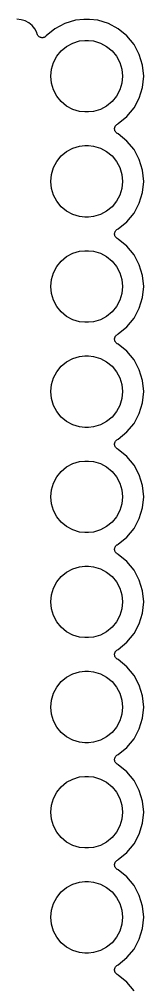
# Model space of a CAD drawing. Extents: x 1.71 to 9.75, y -6.32 to -1.22.
# Drawn here: x 4.724 to 4.842, y -3.763 to -2.844 of the extents above; entities that cross this region are included whole.
import ezdxf

# ---------------------------------------------------------------- set-up
doc = ezdxf.new("R2010")
doc.units = 0
doc.header["$MEASUREMENT"] = 0
doc.layers.add('BLACK', color=7, linetype='CONTINUOUS')

msp = doc.modelspace()

# ---------------------------------------------------------------- linework, layer by layer
at = {"layer": 'BLACK', "linetype": 'CONTINUOUS'}
for p, q in [((4.72592, -2.84409), (4.72175, -2.84368)), ((4.72969, -2.84523), (4.72592, -2.84409)), ((4.73317, -2.84709), (4.72969, -2.84523)), ((4.73621, -2.84959), (4.73317, -2.84709)), ((4.76724, -2.84767), (4.75785, -2.85268)), ((4.77741, -2.84458), (4.76724, -2.84767)), ((4.78535, -2.8438), (4.77741, -2.84458)), ((4.79065, -2.8438), (4.78535, -2.8438)), ((4.79859, -2.84458), (4.79065, -2.8438)), ((4.80876, -2.84767), (4.79859, -2.84458)), ((4.81815, -2.85268), (4.80876, -2.84767)), ((4.73871, -2.85263), (4.73621, -2.84959)), ((4.74057, -2.85611), (4.73871, -2.85263)), ((4.74103, -2.85765), (4.74057, -2.85611)), ((4.74121, -2.85808), (4.74103, -2.85765)), ((4.7414, -2.85853), (4.74121, -2.85808)), ((4.75785, -2.85268), (4.74962, -2.85944)), ((4.82637, -2.85943), (4.81815, -2.85268)), ((4.7414, -2.85854), (4.7414, -2.85853)), ((4.74141, -2.85855), (4.7414, -2.85854)), ((4.74166, -2.85894), (4.74141, -2.85855)), ((4.74193, -2.85934), (4.74166, -2.85894)), ((4.74194, -2.85935), (4.74193, -2.85934)), ((4.74195, -2.85936), (4.74194, -2.85935)), ((4.74228, -2.8597), (4.74195, -2.85936)), ((4.74262, -2.86004), (4.74228, -2.8597)), ((4.74263, -2.86005), (4.74262, -2.86004)), ((4.74264, -2.86005), (4.74263, -2.86005)), ((4.74303, -2.86032), (4.74264, -2.86005)), ((4.74343, -2.86059), (4.74303, -2.86032)), ((4.74344, -2.86059), (4.74343, -2.86059)), ((4.74345, -2.8606), (4.74344, -2.86059)), ((4.74389, -2.86078), (4.74345, -2.8606)), ((4.74432, -2.86097), (4.74389, -2.86078)), ((4.74434, -2.86097), (4.74432, -2.86097)), ((4.74435, -2.86097), (4.74434, -2.86097)), ((4.74481, -2.86107), (4.74435, -2.86097)), ((4.74528, -2.86117), (4.74481, -2.86107)), ((4.74529, -2.86117), (4.74528, -2.86117)), ((4.7453, -2.86117), (4.74529, -2.86117)), ((4.74578, -2.86117), (4.7453, -2.86117)), ((4.74626, -2.86118), (4.74578, -2.86117)), ((4.74627, -2.86117), (4.74626, -2.86118)), ((4.74628, -2.86118), (4.74627, -2.86117)), ((4.74675, -2.86109), (4.74628, -2.86118)), ((4.74722, -2.861), (4.74675, -2.86109)), ((4.74723, -2.86099), (4.74722, -2.861)), ((4.74724, -2.86099), (4.74723, -2.86099)), ((4.74768, -2.86081), (4.74724, -2.86099)), ((4.74812, -2.86063), (4.74768, -2.86081)), ((4.74813, -2.86063), (4.74812, -2.86063)), ((4.74814, -2.86062), (4.74813, -2.86063)), ((4.74854, -2.86036), (4.74814, -2.86062)), ((4.74894, -2.8601), (4.74854, -2.86036)), ((4.74895, -2.86009), (4.74894, -2.8601)), ((4.74896, -2.86009), (4.74895, -2.86009)), ((4.74929, -2.85976), (4.74896, -2.86009)), ((4.74962, -2.85944), (4.74929, -2.85976)), ((4.76902, -2.86939), (4.77493, -2.86624)), ((4.77493, -2.86624), (4.78133, -2.86429)), ((4.78133, -2.86429), (4.78633, -2.8638)), ((4.78633, -2.8638), (4.78967, -2.8638)), ((4.78967, -2.8638), (4.79467, -2.86429)), ((4.79467, -2.86429), (4.80107, -2.86624)), ((4.80107, -2.86624), (4.80698, -2.86939)), ((4.83312, -2.86765), (4.82637, -2.85943)), ((4.83813, -2.87704), (4.83312, -2.86765)), ((4.75959, -2.87882), (4.76384, -2.87364)), ((4.76384, -2.87364), (4.76902, -2.86939)), ((4.80698, -2.86939), (4.81216, -2.87364)), ((4.81216, -2.87364), (4.81641, -2.87882)), ((4.75449, -2.89113), (4.75644, -2.88473)), ((4.75644, -2.88473), (4.75959, -2.87882)), ((4.81641, -2.87882), (4.81956, -2.88473)), ((4.81956, -2.88473), (4.82151, -2.89113)), ((4.84122, -2.88721), (4.83813, -2.87704)), ((4.75384, -2.8978), (4.75449, -2.89113)), ((4.82151, -2.89113), (4.82216, -2.8978)), ((4.84226, -2.8978), (4.84122, -2.88721)), ((4.75449, -2.90447), (4.75384, -2.8978)), ((4.82216, -2.8978), (4.82151, -2.90447)), ((4.84122, -2.90839), (4.84226, -2.8978)), ((4.75644, -2.91087), (4.75449, -2.90447)), ((4.75959, -2.91678), (4.75644, -2.91087)), ((4.81956, -2.91087), (4.81641, -2.91678)), ((4.82151, -2.90447), (4.81956, -2.91087)), ((4.83813, -2.91856), (4.84122, -2.90839)), ((4.76384, -2.92196), (4.75959, -2.91678)), ((4.76902, -2.92621), (4.76384, -2.92196)), ((4.81216, -2.92196), (4.80698, -2.92621)), ((4.81641, -2.91678), (4.81216, -2.92196)), ((4.83312, -2.92795), (4.83813, -2.91856)), ((4.77493, -2.92936), (4.76902, -2.92621)), ((4.78133, -2.93131), (4.77493, -2.92936)), ((4.78633, -2.9318), (4.78133, -2.93131)), ((4.78967, -2.9318), (4.78633, -2.9318)), ((4.79467, -2.93131), (4.78967, -2.9318)), ((4.80107, -2.92936), (4.79467, -2.93131)), ((4.80698, -2.92621), (4.80107, -2.92936)), ((4.82637, -2.93617), (4.83312, -2.92795)), ((4.81815, -2.94292), (4.82637, -2.93617)), ((4.81464, -2.94728), (4.81465, -2.94727)), ((4.81464, -2.94729), (4.81464, -2.94728)), ((4.81464, -2.94777), (4.81464, -2.94729)), ((4.81464, -2.94824), (4.81464, -2.94777)), ((4.81464, -2.94825), (4.81464, -2.94824)), ((4.81464, -2.94826), (4.81464, -2.94825)), ((4.81473, -2.94873), (4.81464, -2.94826)), ((4.81465, -2.94727), (4.81474, -2.9468)), ((4.81482, -2.9492), (4.81473, -2.94873)), ((4.81474, -2.9468), (4.81484, -2.94633)), ((4.81482, -2.94921), (4.81482, -2.9492)), ((4.81482, -2.94922), (4.81482, -2.94921)), ((4.815, -2.94967), (4.81482, -2.94922)), ((4.81484, -2.94631), (4.81503, -2.94588)), ((4.81484, -2.94632), (4.81484, -2.94631)), ((4.81484, -2.94633), (4.81484, -2.94632)), ((4.81518, -2.95011), (4.815, -2.94967)), ((4.81503, -2.94588), (4.81521, -2.94543)), ((4.81519, -2.95012), (4.81518, -2.95011)), ((4.81519, -2.95013), (4.81519, -2.95012)), ((4.81545, -2.95052), (4.81519, -2.95013)), ((4.81521, -2.94543), (4.81522, -2.94542)), ((4.81522, -2.94541), (4.81549, -2.94502)), ((4.81522, -2.94542), (4.81522, -2.94541)), ((4.81549, -2.94502), (4.81576, -2.94462)), ((4.81576, -2.94461), (4.81577, -2.9446)), ((4.81576, -2.94462), (4.81576, -2.94461)), ((4.81577, -2.9446), (4.81611, -2.94427)), ((4.81611, -2.94427), (4.81645, -2.94393)), ((4.81645, -2.94393), (4.81646, -2.94393)), ((4.81646, -2.94392), (4.81686, -2.94366)), ((4.81646, -2.94393), (4.81646, -2.94392)), ((4.81686, -2.94366), (4.81726, -2.94339)), ((4.81726, -2.94339), (4.81815, -2.94292)), ((4.81571, -2.95092), (4.81545, -2.95052)), ((4.81572, -2.95093), (4.81571, -2.95092)), ((4.81573, -2.95094), (4.81572, -2.95093)), ((4.81606, -2.95128), (4.81573, -2.95094)), ((4.81639, -2.95162), (4.81606, -2.95128)), ((4.8164, -2.95163), (4.81639, -2.95162)), ((4.81641, -2.95164), (4.8164, -2.95163)), ((4.8168, -2.95191), (4.81641, -2.95164)), ((4.8172, -2.95218), (4.8168, -2.95191)), ((4.81722, -2.95219), (4.8172, -2.95218)), ((4.81726, -2.95221), (4.81722, -2.95219)), ((4.81722, -2.95219), (4.81722, -2.95219)), ((4.81722, -2.95219), (4.81722, -2.95219)), ((4.81815, -2.95268), (4.81726, -2.95221)), ((4.82637, -2.95943), (4.81815, -2.95268)), ((4.83312, -2.96765), (4.82637, -2.95943)), ((4.76902, -2.96939), (4.77493, -2.96624)), ((4.77493, -2.96624), (4.78133, -2.96429)), ((4.78133, -2.96429), (4.78633, -2.9638)), ((4.78633, -2.9638), (4.78967, -2.9638)), ((4.78967, -2.9638), (4.79467, -2.96429)), ((4.79467, -2.96429), (4.80107, -2.96624)), ((4.80107, -2.96624), (4.80698, -2.96939)), ((4.83813, -2.97704), (4.83312, -2.96765)), ((4.75959, -2.97882), (4.76384, -2.97364)), ((4.76384, -2.97364), (4.76902, -2.96939)), ((4.80698, -2.96939), (4.81216, -2.97364)), ((4.81216, -2.97364), (4.81641, -2.97882)), ((4.84122, -2.98721), (4.83813, -2.97704)), ((4.75449, -2.99113), (4.75644, -2.98473)), ((4.75644, -2.98473), (4.75959, -2.97882)), ((4.81641, -2.97882), (4.81956, -2.98473)), ((4.81956, -2.98473), (4.82151, -2.99113)), ((4.75384, -2.9978), (4.75449, -2.99113)), ((4.82151, -2.99113), (4.82216, -2.9978)), ((4.84226, -2.9978), (4.84122, -2.98721)), ((4.75449, -3.00447), (4.75384, -2.9978)), ((4.75644, -3.01087), (4.75449, -3.00447)), ((4.82151, -3.00447), (4.81956, -3.01087)), ((4.82216, -2.9978), (4.82151, -3.00447)), ((4.84122, -3.00839), (4.84226, -2.9978)), ((4.75959, -3.01678), (4.75644, -3.01087)), ((4.81956, -3.01087), (4.81641, -3.01678)), ((4.83813, -3.01856), (4.84122, -3.00839)), ((4.76384, -3.02196), (4.75959, -3.01678)), ((4.76902, -3.02621), (4.76384, -3.02196)), ((4.81216, -3.02196), (4.80698, -3.02621)), ((4.81641, -3.01678), (4.81216, -3.02196)), ((4.83312, -3.02795), (4.83813, -3.01856)), ((4.77493, -3.02936), (4.76902, -3.02621)), ((4.78133, -3.03131), (4.77493, -3.02936)), ((4.78633, -3.0318), (4.78133, -3.03131)), ((4.78967, -3.0318), (4.78633, -3.0318)), ((4.79467, -3.03131), (4.78967, -3.0318)), ((4.80107, -3.02936), (4.79467, -3.03131)), ((4.80698, -3.02621), (4.80107, -3.02936)), ((4.82637, -3.03617), (4.83312, -3.02795)), ((4.81815, -3.04292), (4.82637, -3.03617)), ((4.81464, -3.04728), (4.81465, -3.04727)), ((4.81464, -3.04729), (4.81464, -3.04728)), ((4.81464, -3.04777), (4.81464, -3.04729)), ((4.81464, -3.04824), (4.81464, -3.04777)), ((4.81464, -3.04825), (4.81464, -3.04824)), ((4.81464, -3.04826), (4.81464, -3.04825)), ((4.81473, -3.04873), (4.81464, -3.04826)), ((4.81465, -3.04727), (4.81474, -3.0468)), ((4.81482, -3.0492), (4.81473, -3.04873)), ((4.81474, -3.0468), (4.81484, -3.04633)), ((4.81482, -3.04921), (4.81482, -3.0492)), ((4.81482, -3.04922), (4.81482, -3.04921)), ((4.815, -3.04967), (4.81482, -3.04922)), ((4.81484, -3.04631), (4.81503, -3.04588)), ((4.81484, -3.04632), (4.81484, -3.04631)), ((4.81484, -3.04633), (4.81484, -3.04632)), ((4.81518, -3.05011), (4.815, -3.04967)), ((4.81503, -3.04588), (4.81521, -3.04543)), ((4.81519, -3.05012), (4.81518, -3.05011)), ((4.81519, -3.05013), (4.81519, -3.05012)), ((4.81545, -3.05052), (4.81519, -3.05013)), ((4.81521, -3.04543), (4.81522, -3.04542)), ((4.81522, -3.04541), (4.81549, -3.04502)), ((4.81522, -3.04542), (4.81522, -3.04541)), ((4.81571, -3.05092), (4.81545, -3.05052)), ((4.81549, -3.04502), (4.81576, -3.04462)), ((4.81572, -3.05093), (4.81571, -3.05092)), ((4.81573, -3.05094), (4.81572, -3.05093)), ((4.81606, -3.05128), (4.81573, -3.05094)), ((4.81576, -3.04461), (4.81577, -3.0446)), ((4.81576, -3.04462), (4.81576, -3.04461)), ((4.81577, -3.0446), (4.81611, -3.04427)), ((4.81639, -3.05162), (4.81606, -3.05128)), ((4.81611, -3.04427), (4.81645, -3.04393)), ((4.81645, -3.04393), (4.81646, -3.04393)), ((4.81646, -3.04392), (4.81686, -3.04366)), ((4.81646, -3.04393), (4.81646, -3.04392)), ((4.81686, -3.04366), (4.81726, -3.04339)), ((4.81726, -3.04339), (4.81815, -3.04292)), ((4.8164, -3.05163), (4.81639, -3.05162)), ((4.81641, -3.05164), (4.8164, -3.05163)), ((4.8168, -3.05191), (4.81641, -3.05164)), ((4.8172, -3.05218), (4.8168, -3.05191)), ((4.81722, -3.05219), (4.8172, -3.05218)), ((4.81726, -3.05221), (4.81722, -3.05219)), ((4.81722, -3.05219), (4.81722, -3.05219)), ((4.81722, -3.05219), (4.81722, -3.05219)), ((4.81815, -3.05268), (4.81726, -3.05221)), ((4.82637, -3.05943), (4.81815, -3.05268)), ((4.83312, -3.06765), (4.82637, -3.05943)), ((4.76384, -3.07364), (4.76902, -3.06939)), ((4.76902, -3.06939), (4.77493, -3.06624)), ((4.77493, -3.06624), (4.78133, -3.06429)), ((4.78133, -3.06429), (4.78633, -3.0638)), ((4.78633, -3.0638), (4.78967, -3.0638)), ((4.78967, -3.0638), (4.79467, -3.06429)), ((4.79467, -3.06429), (4.80107, -3.06624)), ((4.80107, -3.06624), (4.80698, -3.06939)), ((4.80698, -3.06939), (4.81216, -3.07364)), ((4.83813, -3.07704), (4.83312, -3.06765)), ((4.75644, -3.08473), (4.75959, -3.07882)), ((4.75959, -3.07882), (4.76384, -3.07364)), ((4.81216, -3.07364), (4.81641, -3.07882)), ((4.81641, -3.07882), (4.81956, -3.08473)), ((4.84122, -3.08721), (4.83813, -3.07704)), ((4.75449, -3.09113), (4.75644, -3.08473)), ((4.81956, -3.08473), (4.82151, -3.09113)), ((4.84226, -3.0978), (4.84122, -3.08721)), ((4.75384, -3.0978), (4.75449, -3.09113)), ((4.82151, -3.09113), (4.82216, -3.0978)), ((4.75449, -3.10447), (4.75384, -3.0978)), ((4.75644, -3.11087), (4.75449, -3.10447)), ((4.82151, -3.10447), (4.81956, -3.11087)), ((4.82216, -3.0978), (4.82151, -3.10447)), ((4.84122, -3.10839), (4.84226, -3.0978)), ((4.75959, -3.11678), (4.75644, -3.11087)), ((4.81956, -3.11087), (4.81641, -3.11678)), ((4.83813, -3.11856), (4.84122, -3.10839)), ((4.76384, -3.12196), (4.75959, -3.11678)), ((4.76902, -3.12621), (4.76384, -3.12196)), ((4.81216, -3.12196), (4.80698, -3.12621)), ((4.81641, -3.11678), (4.81216, -3.12196)), ((4.83312, -3.12795), (4.83813, -3.11856)), ((4.77493, -3.12936), (4.76902, -3.12621)), ((4.78133, -3.13131), (4.77493, -3.12936)), ((4.78633, -3.1318), (4.78133, -3.13131)), ((4.78967, -3.1318), (4.78633, -3.1318)), ((4.79467, -3.13131), (4.78967, -3.1318)), ((4.80107, -3.12936), (4.79467, -3.13131)), ((4.80698, -3.12621), (4.80107, -3.12936)), ((4.82637, -3.13617), (4.83312, -3.12795)), ((4.81686, -3.14366), (4.81726, -3.14339)), ((4.81726, -3.14339), (4.81815, -3.14292)), ((4.81815, -3.14292), (4.82637, -3.13617)), ((4.81464, -3.14728), (4.81465, -3.14727)), ((4.81464, -3.14729), (4.81464, -3.14728)), ((4.81464, -3.14777), (4.81464, -3.14729)), ((4.81464, -3.14824), (4.81464, -3.14777)), ((4.81464, -3.14825), (4.81464, -3.14824)), ((4.81464, -3.14826), (4.81464, -3.14825)), ((4.81473, -3.14873), (4.81464, -3.14826)), ((4.81465, -3.14727), (4.81474, -3.1468)), ((4.81482, -3.1492), (4.81473, -3.14873)), ((4.81474, -3.1468), (4.81484, -3.14633)), ((4.81482, -3.14921), (4.81482, -3.1492)), ((4.81482, -3.14922), (4.81482, -3.14921)), ((4.815, -3.14966), (4.81482, -3.14922)), ((4.81484, -3.14631), (4.81503, -3.14588)), ((4.81484, -3.14632), (4.81484, -3.14631)), ((4.81484, -3.14633), (4.81484, -3.14632)), ((4.81518, -3.15011), (4.815, -3.14966)), ((4.81503, -3.14588), (4.81521, -3.14543)), ((4.81519, -3.15012), (4.81518, -3.15011)), ((4.81519, -3.15013), (4.81519, -3.15012)), ((4.81545, -3.15052), (4.81519, -3.15013)), ((4.81521, -3.14543), (4.81522, -3.14542)), ((4.81522, -3.14541), (4.81549, -3.14502)), ((4.81522, -3.14542), (4.81522, -3.14541)), ((4.81571, -3.15092), (4.81545, -3.15052)), ((4.81549, -3.14502), (4.81576, -3.14462)), ((4.81572, -3.15093), (4.81571, -3.15092)), ((4.81573, -3.15094), (4.81572, -3.15093)), ((4.81606, -3.15128), (4.81573, -3.15094)), ((4.81576, -3.14461), (4.81577, -3.1446)), ((4.81576, -3.14462), (4.81576, -3.14461)), ((4.81577, -3.1446), (4.81611, -3.14427)), ((4.81639, -3.15162), (4.81606, -3.15128)), ((4.81611, -3.14427), (4.81645, -3.14393)), ((4.8164, -3.15163), (4.81639, -3.15162)), ((4.81641, -3.15164), (4.8164, -3.15163)), ((4.8168, -3.15191), (4.81641, -3.15164)), ((4.81645, -3.14393), (4.81646, -3.14393)), ((4.81646, -3.14392), (4.81686, -3.14366)), ((4.81646, -3.14393), (4.81646, -3.14392)), ((4.8172, -3.15218), (4.8168, -3.15191)), ((4.81722, -3.15219), (4.8172, -3.15218)), ((4.81726, -3.15221), (4.81722, -3.15219)), ((4.81722, -3.15219), (4.81722, -3.15219)), ((4.81722, -3.15219), (4.81722, -3.15219)), ((4.81815, -3.15268), (4.81726, -3.15221)), ((4.82637, -3.15943), (4.81815, -3.15268)), ((4.83312, -3.16765), (4.82637, -3.15943)), ((4.76384, -3.17364), (4.76902, -3.16939)), ((4.76902, -3.16939), (4.77493, -3.16624)), ((4.77493, -3.16624), (4.78133, -3.16429)), ((4.78133, -3.16429), (4.78633, -3.1638)), ((4.78633, -3.1638), (4.78967, -3.1638)), ((4.78967, -3.1638), (4.79467, -3.16429)), ((4.79467, -3.16429), (4.80107, -3.16624)), ((4.80107, -3.16624), (4.80698, -3.16939)), ((4.80698, -3.16939), (4.81216, -3.17364)), ((4.83813, -3.17704), (4.83312, -3.16765)), ((4.75644, -3.18473), (4.75959, -3.17882)), ((4.75959, -3.17882), (4.76384, -3.17364)), ((4.81216, -3.17364), (4.81641, -3.17882)), ((4.81641, -3.17882), (4.81956, -3.18473)), ((4.84122, -3.18721), (4.83813, -3.17704)), ((4.75449, -3.19113), (4.75644, -3.18473)), ((4.81956, -3.18473), (4.82151, -3.19113)), ((4.84226, -3.1978), (4.84122, -3.18721)), ((4.75384, -3.1978), (4.75449, -3.19113)), ((4.75449, -3.20447), (4.75384, -3.1978)), ((4.82151, -3.19113), (4.82216, -3.1978)), ((4.82216, -3.1978), (4.82151, -3.20447)), ((4.84122, -3.20839), (4.84226, -3.1978)), ((4.75644, -3.21087), (4.75449, -3.20447)), ((4.82151, -3.20447), (4.81956, -3.21087)), ((4.75959, -3.21678), (4.75644, -3.21087)), ((4.76384, -3.22196), (4.75959, -3.21678)), ((4.81641, -3.21678), (4.81216, -3.22196)), ((4.81956, -3.21087), (4.81641, -3.21678)), ((4.83813, -3.21856), (4.84122, -3.20839)), ((4.76902, -3.22621), (4.76384, -3.22196)), ((4.81216, -3.22196), (4.80698, -3.22621)), ((4.83312, -3.22795), (4.83813, -3.21856)), ((4.77493, -3.22936), (4.76902, -3.22621)), ((4.78133, -3.23131), (4.77493, -3.22936)), ((4.78633, -3.2318), (4.78133, -3.23131)), ((4.78967, -3.2318), (4.78633, -3.2318)), ((4.79467, -3.23131), (4.78967, -3.2318)), ((4.80107, -3.22936), (4.79467, -3.23131)), ((4.80698, -3.22621), (4.80107, -3.22936)), ((4.82637, -3.23617), (4.83312, -3.22795)), ((4.81577, -3.2446), (4.81611, -3.24427)), ((4.81611, -3.24427), (4.81645, -3.24393)), ((4.81645, -3.24393), (4.81646, -3.24393)), ((4.81646, -3.24392), (4.81686, -3.24366)), ((4.81646, -3.24393), (4.81646, -3.24392)), ((4.81686, -3.24366), (4.81726, -3.24339)), ((4.81726, -3.24339), (4.81815, -3.24292)), ((4.81815, -3.24292), (4.82637, -3.23617)), ((4.81464, -3.24728), (4.81465, -3.24727)), ((4.81464, -3.24729), (4.81464, -3.24728)), ((4.81464, -3.24777), (4.81464, -3.24729)), ((4.81464, -3.24824), (4.81464, -3.24777)), ((4.81464, -3.24825), (4.81464, -3.24824)), ((4.81464, -3.24826), (4.81464, -3.24825)), ((4.81473, -3.24873), (4.81464, -3.24826)), ((4.81465, -3.24727), (4.81474, -3.2468)), ((4.81482, -3.2492), (4.81473, -3.24873)), ((4.81474, -3.2468), (4.81484, -3.24633)), ((4.81482, -3.24921), (4.81482, -3.2492)), ((4.81482, -3.24922), (4.81482, -3.24921)), ((4.815, -3.24966), (4.81482, -3.24922)), ((4.81484, -3.24631), (4.81503, -3.24588)), ((4.81484, -3.24632), (4.81484, -3.24631)), ((4.81484, -3.24633), (4.81484, -3.24632)), ((4.81518, -3.25011), (4.815, -3.24966)), ((4.81503, -3.24588), (4.81521, -3.24543)), ((4.81519, -3.25012), (4.81518, -3.25011)), ((4.81519, -3.25013), (4.81519, -3.25012)), ((4.81545, -3.25052), (4.81519, -3.25013)), ((4.81521, -3.24543), (4.81522, -3.24542)), ((4.81522, -3.24541), (4.81549, -3.24502)), ((4.81522, -3.24542), (4.81522, -3.24541)), ((4.81571, -3.25092), (4.81545, -3.25052)), ((4.81549, -3.24502), (4.81576, -3.24462)), ((4.81572, -3.25093), (4.81571, -3.25092)), ((4.81573, -3.25094), (4.81572, -3.25093)), ((4.81606, -3.25128), (4.81573, -3.25094)), ((4.81576, -3.24461), (4.81577, -3.2446)), ((4.81576, -3.24462), (4.81576, -3.24461)), ((4.81639, -3.25162), (4.81606, -3.25128)), ((4.8164, -3.25163), (4.81639, -3.25162)), ((4.81641, -3.25164), (4.8164, -3.25163)), ((4.8168, -3.25191), (4.81641, -3.25164)), ((4.8172, -3.25218), (4.8168, -3.25191)), ((4.81722, -3.25219), (4.8172, -3.25218)), ((4.81726, -3.25221), (4.81722, -3.25219)), ((4.81722, -3.25219), (4.81722, -3.25219)), ((4.81722, -3.25219), (4.81722, -3.25219)), ((4.81815, -3.25268), (4.81726, -3.25221)), ((4.82637, -3.25943), (4.81815, -3.25268)), ((4.83312, -3.26765), (4.82637, -3.25943)), ((4.76384, -3.27364), (4.76902, -3.26939)), ((4.76902, -3.26939), (4.77493, -3.26624)), ((4.77493, -3.26624), (4.78133, -3.26429)), ((4.78133, -3.26429), (4.78633, -3.2638)), ((4.78633, -3.2638), (4.78967, -3.2638)), ((4.78967, -3.2638), (4.79467, -3.26429)), ((4.79467, -3.26429), (4.80107, -3.26624)), ((4.80107, -3.26624), (4.80698, -3.26939)), ((4.80698, -3.26939), (4.81216, -3.27364)), ((4.83813, -3.27704), (4.83312, -3.26765)), ((4.75644, -3.28473), (4.75959, -3.27882)), ((4.75959, -3.27882), (4.76384, -3.27364)), ((4.81216, -3.27364), (4.81641, -3.27882)), ((4.81641, -3.27882), (4.81956, -3.28473)), ((4.84122, -3.28721), (4.83813, -3.27704)), ((4.75449, -3.29113), (4.75644, -3.28473)), ((4.81956, -3.28473), (4.82151, -3.29113)), ((4.84226, -3.2978), (4.84122, -3.28721)), ((4.75384, -3.2978), (4.75449, -3.29113)), ((4.75449, -3.30447), (4.75384, -3.2978)), ((4.82151, -3.29113), (4.82216, -3.2978)), ((4.82216, -3.2978), (4.82151, -3.30447)), ((4.84122, -3.30839), (4.84226, -3.2978)), ((4.75644, -3.31087), (4.75449, -3.30447)), ((4.82151, -3.30447), (4.81956, -3.31087)), ((4.83813, -3.31856), (4.84122, -3.30839)), ((4.75959, -3.31678), (4.75644, -3.31087)), ((4.76384, -3.32196), (4.75959, -3.31678)), ((4.81641, -3.31678), (4.81216, -3.32196)), ((4.81956, -3.31087), (4.81641, -3.31678)), ((4.76902, -3.32621), (4.76384, -3.32196)), ((4.77493, -3.32936), (4.76902, -3.32621)), ((4.80698, -3.32621), (4.80107, -3.32936)), ((4.81216, -3.32196), (4.80698, -3.32621)), ((4.83312, -3.32795), (4.83813, -3.31856)), ((4.78133, -3.33131), (4.77493, -3.32936)), ((4.78633, -3.3318), (4.78133, -3.33131)), ((4.78967, -3.3318), (4.78633, -3.3318)), ((4.79467, -3.33131), (4.78967, -3.3318)), ((4.80107, -3.32936), (4.79467, -3.33131)), ((4.81815, -3.34292), (4.82637, -3.33617)), ((4.82637, -3.33617), (4.83312, -3.32795)), ((4.81503, -3.34588), (4.81521, -3.34543)), ((4.81521, -3.34543), (4.81522, -3.34542)), ((4.81522, -3.34541), (4.81549, -3.34502)), ((4.81522, -3.34542), (4.81522, -3.34541)), ((4.81549, -3.34502), (4.81576, -3.34462)), ((4.81576, -3.34461), (4.81577, -3.3446)), ((4.81576, -3.34462), (4.81576, -3.34461)), ((4.81577, -3.3446), (4.81611, -3.34427)), ((4.81611, -3.34427), (4.81645, -3.34393)), ((4.81645, -3.34393), (4.81646, -3.34393)), ((4.81646, -3.34392), (4.81686, -3.34366)), ((4.81646, -3.34393), (4.81646, -3.34392)), ((4.81686, -3.34366), (4.81726, -3.34339)), ((4.81726, -3.34339), (4.81815, -3.34292)), ((4.81464, -3.34728), (4.81465, -3.34727)), ((4.81464, -3.34729), (4.81464, -3.34728)), ((4.81464, -3.34777), (4.81464, -3.34729)), ((4.81464, -3.34824), (4.81464, -3.34777)), ((4.81464, -3.34825), (4.81464, -3.34824)), ((4.81464, -3.34826), (4.81464, -3.34825)), ((4.81473, -3.34873), (4.81464, -3.34826)), ((4.81465, -3.34727), (4.81474, -3.3468)), ((4.81482, -3.3492), (4.81473, -3.34873)), ((4.81474, -3.3468), (4.81484, -3.34633)), ((4.81482, -3.34921), (4.81482, -3.3492)), ((4.81482, -3.34922), (4.81482, -3.34921)), ((4.815, -3.34966), (4.81482, -3.34922)), ((4.81484, -3.34631), (4.81503, -3.34588)), ((4.81484, -3.34632), (4.81484, -3.34631)), ((4.81484, -3.34633), (4.81484, -3.34632)), ((4.81518, -3.35011), (4.815, -3.34966)), ((4.81519, -3.35012), (4.81518, -3.35011)), ((4.81519, -3.35013), (4.81519, -3.35012)), ((4.81545, -3.35052), (4.81519, -3.35013)), ((4.81571, -3.35092), (4.81545, -3.35052)), ((4.81572, -3.35093), (4.81571, -3.35092)), ((4.81573, -3.35094), (4.81572, -3.35093)), ((4.81606, -3.35128), (4.81573, -3.35094)), ((4.81639, -3.35162), (4.81606, -3.35128)), ((4.8164, -3.35163), (4.81639, -3.35162)), ((4.81641, -3.35164), (4.8164, -3.35163)), ((4.8168, -3.35191), (4.81641, -3.35164)), ((4.8172, -3.35218), (4.8168, -3.35191)), ((4.81722, -3.35219), (4.8172, -3.35218)), ((4.81726, -3.35221), (4.81722, -3.35219)), ((4.81722, -3.35219), (4.81722, -3.35219)), ((4.81722, -3.35219), (4.81722, -3.35219)), ((4.81815, -3.35268), (4.81726, -3.35221)), ((4.82637, -3.35943), (4.81815, -3.35268)), ((4.78133, -3.36429), (4.78633, -3.3638)), ((4.78633, -3.3638), (4.78967, -3.3638)), ((4.78967, -3.3638), (4.79467, -3.36429)), ((4.83312, -3.36765), (4.82637, -3.35943)), ((4.76384, -3.37364), (4.76902, -3.36939)), ((4.76902, -3.36939), (4.77493, -3.36624)), ((4.77493, -3.36624), (4.78133, -3.36429)), ((4.79467, -3.36429), (4.80107, -3.36624)), ((4.80107, -3.36624), (4.80698, -3.36939)), ((4.80698, -3.36939), (4.81216, -3.37364)), ((4.83813, -3.37704), (4.83312, -3.36765)), ((4.75644, -3.38473), (4.75959, -3.37882)), ((4.75959, -3.37882), (4.76384, -3.37364)), ((4.81216, -3.37364), (4.81641, -3.37882)), ((4.81641, -3.37882), (4.81956, -3.38473)), ((4.84122, -3.38721), (4.83813, -3.37704)), ((4.75384, -3.3978), (4.75449, -3.39113)), ((4.75449, -3.39113), (4.75644, -3.38473)), ((4.81956, -3.38473), (4.82151, -3.39113)), ((4.82151, -3.39113), (4.82216, -3.3978)), ((4.84226, -3.3978), (4.84122, -3.38721)), ((4.75449, -3.40447), (4.75384, -3.3978)), ((4.82216, -3.3978), (4.82151, -3.40447)), ((4.84122, -3.40839), (4.84226, -3.3978)), ((4.75644, -3.41087), (4.75449, -3.40447)), ((4.82151, -3.40447), (4.81956, -3.41087)), ((4.83813, -3.41856), (4.84122, -3.40839)), ((4.75959, -3.41678), (4.75644, -3.41087)), ((4.76384, -3.42196), (4.75959, -3.41678)), ((4.81641, -3.41678), (4.81216, -3.42196)), ((4.81956, -3.41087), (4.81641, -3.41678)), ((4.83312, -3.42795), (4.83813, -3.41856)), ((4.76902, -3.42621), (4.76384, -3.42196)), ((4.77493, -3.42936), (4.76902, -3.42621)), ((4.80698, -3.42621), (4.80107, -3.42936)), ((4.81216, -3.42196), (4.80698, -3.42621)), ((4.82637, -3.43617), (4.83312, -3.42795)), ((4.78133, -3.43131), (4.77493, -3.42936)), ((4.78633, -3.4318), (4.78133, -3.43131)), ((4.78967, -3.4318), (4.78633, -3.4318)), ((4.79467, -3.43131), (4.78967, -3.4318)), ((4.80107, -3.42936), (4.79467, -3.43131)), ((4.81815, -3.44292), (4.82637, -3.43617)), ((4.81474, -3.4468), (4.81484, -3.44633)), ((4.81484, -3.44631), (4.81503, -3.44588)), ((4.81484, -3.44632), (4.81484, -3.44631)), ((4.81484, -3.44633), (4.81484, -3.44632)), ((4.81503, -3.44588), (4.81521, -3.44543)), ((4.81521, -3.44543), (4.81522, -3.44542)), ((4.81522, -3.44541), (4.81549, -3.44501)), ((4.81522, -3.44542), (4.81522, -3.44541)), ((4.81549, -3.44501), (4.81576, -3.44462)), ((4.81576, -3.44461), (4.81577, -3.4446)), ((4.81576, -3.44462), (4.81576, -3.44461)), ((4.81577, -3.4446), (4.81611, -3.44427)), ((4.81611, -3.44427), (4.81645, -3.44393)), ((4.81645, -3.44393), (4.81646, -3.44393)), ((4.81646, -3.44392), (4.81686, -3.44366)), ((4.81646, -3.44393), (4.81646, -3.44392)), ((4.81686, -3.44366), (4.81726, -3.44339)), ((4.81726, -3.44339), (4.81815, -3.44292)), ((4.81464, -3.44728), (4.81465, -3.44727)), ((4.81464, -3.44729), (4.81464, -3.44728)), ((4.81464, -3.44777), (4.81464, -3.44729)), ((4.81464, -3.44824), (4.81464, -3.44777)), ((4.81464, -3.44825), (4.81464, -3.44824)), ((4.81464, -3.44826), (4.81464, -3.44825)), ((4.81473, -3.44873), (4.81464, -3.44826)), ((4.81465, -3.44727), (4.81474, -3.4468)), ((4.81482, -3.4492), (4.81473, -3.44873)), ((4.81482, -3.44921), (4.81482, -3.4492)), ((4.81482, -3.44922), (4.81482, -3.44921)), ((4.815, -3.44966), (4.81482, -3.44922)), ((4.81518, -3.45011), (4.815, -3.44966)), ((4.81519, -3.45012), (4.81518, -3.45011)), ((4.81519, -3.45013), (4.81519, -3.45012)), ((4.81545, -3.45052), (4.81519, -3.45013)), ((4.81571, -3.45092), (4.81545, -3.45052)), ((4.81572, -3.45093), (4.81571, -3.45092)), ((4.81573, -3.45094), (4.81572, -3.45093)), ((4.81606, -3.45128), (4.81573, -3.45094)), ((4.81639, -3.45162), (4.81606, -3.45128)), ((4.8164, -3.45163), (4.81639, -3.45162)), ((4.81641, -3.45164), (4.8164, -3.45163)), ((4.8168, -3.45191), (4.81641, -3.45164)), ((4.8172, -3.45218), (4.8168, -3.45191)), ((4.81722, -3.45219), (4.8172, -3.45218)), ((4.81726, -3.45221), (4.81722, -3.45219)), ((4.81722, -3.45219), (4.81722, -3.45219)), ((4.81722, -3.45219), (4.81722, -3.45219)), ((4.81815, -3.45268), (4.81726, -3.45221)), ((4.82637, -3.45943), (4.81815, -3.45268)), ((4.77493, -3.46624), (4.78133, -3.46429)), ((4.78133, -3.46429), (4.78633, -3.4638)), ((4.78633, -3.4638), (4.78967, -3.4638)), ((4.78967, -3.4638), (4.79467, -3.46429)), ((4.79467, -3.46429), (4.80107, -3.46624)), ((4.83312, -3.46765), (4.82637, -3.45943)), ((4.75959, -3.47882), (4.76384, -3.47364)), ((4.76384, -3.47364), (4.76902, -3.46939)), ((4.76902, -3.46939), (4.77493, -3.46624)), ((4.80107, -3.46624), (4.80698, -3.46939)), ((4.80698, -3.46939), (4.81216, -3.47364)), ((4.81216, -3.47364), (4.81641, -3.47882)), ((4.83813, -3.47704), (4.83312, -3.46765)), ((4.75644, -3.48473), (4.75959, -3.47882)), ((4.81641, -3.47882), (4.81956, -3.48473)), ((4.84122, -3.48721), (4.83813, -3.47704)), ((4.75384, -3.4978), (4.75449, -3.49113)), ((4.75449, -3.49113), (4.75644, -3.48473)), ((4.81956, -3.48473), (4.82151, -3.49113)), ((4.82151, -3.49113), (4.82216, -3.4978)), ((4.84226, -3.4978), (4.84122, -3.48721)), ((4.75449, -3.50447), (4.75384, -3.4978)), ((4.82216, -3.4978), (4.82151, -3.50447)), ((4.84122, -3.50839), (4.84226, -3.4978)), ((4.75644, -3.51087), (4.75449, -3.50447)), ((4.75959, -3.51678), (4.75644, -3.51087)), ((4.81956, -3.51087), (4.81641, -3.51678)), ((4.82151, -3.50447), (4.81956, -3.51087)), ((4.83813, -3.51856), (4.84122, -3.50839)), ((4.76384, -3.52196), (4.75959, -3.51678)), ((4.81641, -3.51678), (4.81216, -3.52196)), ((4.83312, -3.52795), (4.83813, -3.51856)), ((4.76902, -3.52621), (4.76384, -3.52196)), ((4.77493, -3.52936), (4.76902, -3.52621)), ((4.78133, -3.53131), (4.77493, -3.52936)), ((4.80107, -3.52936), (4.79467, -3.53131)), ((4.80698, -3.52621), (4.80107, -3.52936)), ((4.81216, -3.52196), (4.80698, -3.52621)), ((4.82637, -3.53617), (4.83312, -3.52795)), ((4.78633, -3.5318), (4.78133, -3.53131)), ((4.78967, -3.5318), (4.78633, -3.5318)), ((4.79467, -3.53131), (4.78967, -3.5318)), ((4.81815, -3.54292), (4.82637, -3.53617)), ((4.81464, -3.54728), (4.81465, -3.54727)), ((4.81464, -3.54729), (4.81464, -3.54728)), ((4.81464, -3.54777), (4.81464, -3.54729)), ((4.81464, -3.54824), (4.81464, -3.54777)), ((4.81465, -3.54727), (4.81474, -3.5468)), ((4.81474, -3.5468), (4.81484, -3.54633)), ((4.81484, -3.54631), (4.81503, -3.54588)), ((4.81484, -3.54632), (4.81484, -3.54631)), ((4.81484, -3.54633), (4.81484, -3.54632)), ((4.81503, -3.54588), (4.81521, -3.54543)), ((4.81521, -3.54543), (4.81522, -3.54542)), ((4.81522, -3.54541), (4.81549, -3.54502)), ((4.81522, -3.54542), (4.81522, -3.54541)), ((4.81549, -3.54502), (4.81576, -3.54462)), ((4.81576, -3.54461), (4.81577, -3.5446)), ((4.81576, -3.54462), (4.81576, -3.54461)), ((4.81577, -3.5446), (4.81611, -3.54427)), ((4.81611, -3.54427), (4.81645, -3.54393)), ((4.81645, -3.54393), (4.81646, -3.54393)), ((4.81646, -3.54392), (4.81686, -3.54366)), ((4.81646, -3.54393), (4.81646, -3.54392)), ((4.81686, -3.54366), (4.81726, -3.54339)), ((4.81726, -3.54339), (4.81815, -3.54292)), ((4.81464, -3.54825), (4.81464, -3.54824)), ((4.81464, -3.54826), (4.81464, -3.54825)), ((4.81473, -3.54873), (4.81464, -3.54826)), ((4.81482, -3.5492), (4.81473, -3.54873)), ((4.81482, -3.54921), (4.81482, -3.5492)), ((4.81482, -3.54922), (4.81482, -3.54921)), ((4.815, -3.54966), (4.81482, -3.54922)), ((4.81518, -3.55011), (4.815, -3.54966)), ((4.81519, -3.55012), (4.81518, -3.55011)), ((4.81519, -3.55013), (4.81519, -3.55012)), ((4.81545, -3.55052), (4.81519, -3.55013)), ((4.81571, -3.55092), (4.81545, -3.55052)), ((4.81572, -3.55093), (4.81571, -3.55092)), ((4.81573, -3.55094), (4.81572, -3.55093)), ((4.81606, -3.55128), (4.81573, -3.55094)), ((4.81639, -3.55162), (4.81606, -3.55128)), ((4.8164, -3.55163), (4.81639, -3.55162)), ((4.81641, -3.55164), (4.8164, -3.55163)), ((4.8168, -3.55191), (4.81641, -3.55164)), ((4.8172, -3.55218), (4.8168, -3.55191)), ((4.81722, -3.55219), (4.8172, -3.55218)), ((4.81726, -3.55221), (4.81722, -3.55219)), ((4.81722, -3.55219), (4.81722, -3.55219)), ((4.81722, -3.55219), (4.81722, -3.55219)), ((4.81815, -3.55268), (4.81726, -3.55221)), ((4.82637, -3.55943), (4.81815, -3.55268)), ((4.76902, -3.56939), (4.77493, -3.56624)), ((4.77493, -3.56624), (4.78133, -3.56429)), ((4.78133, -3.56429), (4.78633, -3.5638)), ((4.78633, -3.5638), (4.78967, -3.5638)), ((4.78967, -3.5638), (4.79467, -3.56429)), ((4.79467, -3.56429), (4.80107, -3.56624)), ((4.80107, -3.56624), (4.80698, -3.56939)), ((4.83312, -3.56765), (4.82637, -3.55943)), ((4.75959, -3.57882), (4.76384, -3.57364)), ((4.76384, -3.57364), (4.76902, -3.56939)), ((4.80698, -3.56939), (4.81216, -3.57364)), ((4.81216, -3.57364), (4.81641, -3.57882)), ((4.83813, -3.57704), (4.83312, -3.56765)), ((4.75644, -3.58473), (4.75959, -3.57882)), ((4.81641, -3.57882), (4.81956, -3.58473)), ((4.84122, -3.58721), (4.83813, -3.57704)), ((4.75384, -3.5978), (4.75449, -3.59113)), ((4.75449, -3.59113), (4.75644, -3.58473)), ((4.81956, -3.58473), (4.82151, -3.59113)), ((4.82151, -3.59113), (4.82216, -3.5978)), ((4.84226, -3.5978), (4.84122, -3.58721)), ((4.75449, -3.60447), (4.75384, -3.5978)), ((4.82216, -3.5978), (4.82151, -3.60447)), ((4.84122, -3.60839), (4.84226, -3.5978)), ((4.75644, -3.61087), (4.75449, -3.60447)), ((4.75959, -3.61678), (4.75644, -3.61087)), ((4.81956, -3.61087), (4.81641, -3.61678)), ((4.82151, -3.60447), (4.81956, -3.61087)), ((4.83813, -3.61856), (4.84122, -3.60839)), ((4.76384, -3.62196), (4.75959, -3.61678)), ((4.81641, -3.61678), (4.81216, -3.62196)), ((4.83312, -3.62795), (4.83813, -3.61856)), ((4.76902, -3.62621), (4.76384, -3.62196)), ((4.77493, -3.62936), (4.76902, -3.62621)), ((4.78133, -3.63131), (4.77493, -3.62936)), ((4.80107, -3.62936), (4.79467, -3.63131)), ((4.80698, -3.62621), (4.80107, -3.62936)), ((4.81216, -3.62196), (4.80698, -3.62621)), ((4.82637, -3.63617), (4.83312, -3.62795)), ((4.78633, -3.6318), (4.78133, -3.63131)), ((4.78967, -3.6318), (4.78633, -3.6318)), ((4.79467, -3.63131), (4.78967, -3.6318)), ((4.81815, -3.64292), (4.82637, -3.63617)), ((4.81464, -3.64728), (4.81465, -3.64727)), ((4.81464, -3.64729), (4.81464, -3.64728)), ((4.81464, -3.64777), (4.81464, -3.64729)), ((4.81464, -3.64824), (4.81464, -3.64777)), ((4.81464, -3.64825), (4.81464, -3.64824)), ((4.81464, -3.64826), (4.81464, -3.64825)), ((4.81473, -3.64873), (4.81464, -3.64826)), ((4.81465, -3.64727), (4.81474, -3.6468)), ((4.81482, -3.6492), (4.81473, -3.64873)), ((4.81474, -3.6468), (4.81484, -3.64633)), ((4.81484, -3.64631), (4.81503, -3.64588)), ((4.81484, -3.64632), (4.81484, -3.64631)), ((4.81484, -3.64633), (4.81484, -3.64632)), ((4.81503, -3.64588), (4.81521, -3.64543)), ((4.81521, -3.64543), (4.81522, -3.64542)), ((4.81522, -3.64541), (4.81549, -3.64502)), ((4.81522, -3.64542), (4.81522, -3.64541)), ((4.81549, -3.64502), (4.81576, -3.64462)), ((4.81576, -3.64461), (4.81577, -3.6446)), ((4.81576, -3.64462), (4.81576, -3.64461)), ((4.81577, -3.6446), (4.81611, -3.64427)), ((4.81611, -3.64427), (4.81645, -3.64393)), ((4.81645, -3.64393), (4.81646, -3.64393)), ((4.81646, -3.64392), (4.81686, -3.64366)), ((4.81646, -3.64393), (4.81646, -3.64392)), ((4.81686, -3.64366), (4.81726, -3.64339)), ((4.81726, -3.64339), (4.81815, -3.64292)), ((4.81482, -3.64921), (4.81482, -3.6492)), ((4.81482, -3.64922), (4.81482, -3.64921)), ((4.815, -3.64966), (4.81482, -3.64922)), ((4.81518, -3.65011), (4.815, -3.64966)), ((4.81519, -3.65012), (4.81518, -3.65011)), ((4.81519, -3.65013), (4.81519, -3.65012)), ((4.81545, -3.65052), (4.81519, -3.65013)), ((4.81571, -3.65092), (4.81545, -3.65052)), ((4.81572, -3.65093), (4.81571, -3.65092)), ((4.81573, -3.65094), (4.81572, -3.65093)), ((4.81606, -3.65128), (4.81573, -3.65094)), ((4.81639, -3.65162), (4.81606, -3.65128)), ((4.8164, -3.65163), (4.81639, -3.65162)), ((4.81641, -3.65164), (4.8164, -3.65163)), ((4.8168, -3.65191), (4.81641, -3.65164)), ((4.8172, -3.65218), (4.8168, -3.65191)), ((4.81722, -3.65219), (4.8172, -3.65218)), ((4.81726, -3.65221), (4.81722, -3.65219)), ((4.81722, -3.65219), (4.81722, -3.65219)), ((4.81722, -3.65219), (4.81722, -3.65219)), ((4.81815, -3.65268), (4.81726, -3.65221)), ((4.82637, -3.65943), (4.81815, -3.65268)), ((4.76902, -3.66939), (4.77493, -3.66624)), ((4.77493, -3.66624), (4.78133, -3.66429)), ((4.78133, -3.66429), (4.78633, -3.6638)), ((4.78633, -3.6638), (4.78967, -3.6638)), ((4.78967, -3.6638), (4.79467, -3.66429)), ((4.79467, -3.66429), (4.80107, -3.66624)), ((4.80107, -3.66624), (4.80698, -3.66939)), ((4.83312, -3.66765), (4.82637, -3.65943)), ((4.75959, -3.67882), (4.76384, -3.67364)), ((4.76384, -3.67364), (4.76902, -3.66939)), ((4.80698, -3.66939), (4.81216, -3.67364)), ((4.81216, -3.67364), (4.81641, -3.67882)), ((4.83813, -3.67704), (4.83312, -3.66765)), ((4.75449, -3.69113), (4.75644, -3.68473)), ((4.75644, -3.68473), (4.75959, -3.67882)), ((4.81641, -3.67882), (4.81956, -3.68473)), ((4.81956, -3.68473), (4.82151, -3.69113)), ((4.84122, -3.68721), (4.83813, -3.67704)), ((4.75384, -3.6978), (4.75449, -3.69113)), ((4.82151, -3.69113), (4.82216, -3.6978)), ((4.84226, -3.6978), (4.84122, -3.68721)), ((4.75449, -3.70447), (4.75384, -3.6978)), ((4.82216, -3.6978), (4.82151, -3.70447)), ((4.84122, -3.70839), (4.84226, -3.6978)), ((4.75644, -3.71087), (4.75449, -3.70447)), ((4.75959, -3.71678), (4.75644, -3.71087)), ((4.81956, -3.71087), (4.81641, -3.71678)), ((4.82151, -3.70447), (4.81956, -3.71087)), ((4.83813, -3.71856), (4.84122, -3.70839)), ((4.76384, -3.72196), (4.75959, -3.71678)), ((4.76902, -3.72621), (4.76384, -3.72196)), ((4.81216, -3.72196), (4.80698, -3.72621)), ((4.81641, -3.71678), (4.81216, -3.72196)), ((4.83312, -3.72795), (4.83813, -3.71856)), ((4.77493, -3.72936), (4.76902, -3.72621)), ((4.78133, -3.73131), (4.77493, -3.72936)), ((4.78633, -3.7318), (4.78133, -3.73131)), ((4.79467, -3.73131), (4.78967, -3.7318)), ((4.80107, -3.72936), (4.79467, -3.73131)), ((4.80698, -3.72621), (4.80107, -3.72936)), ((4.82637, -3.73617), (4.83312, -3.72795)), ((4.78967, -3.7318), (4.78633, -3.7318)), ((4.81815, -3.74292), (4.82637, -3.73617)), ((4.81464, -3.74728), (4.81465, -3.74727)), ((4.81464, -3.74729), (4.81464, -3.74728)), ((4.81464, -3.74777), (4.81464, -3.74729)), ((4.81464, -3.74824), (4.81464, -3.74777)), ((4.81464, -3.74825), (4.81464, -3.74824)), ((4.81464, -3.74826), (4.81464, -3.74825)), ((4.81473, -3.74873), (4.81464, -3.74826)), ((4.81465, -3.74727), (4.81474, -3.7468)), ((4.81482, -3.7492), (4.81473, -3.74873)), ((4.81474, -3.7468), (4.81484, -3.74633)), ((4.81482, -3.74921), (4.81482, -3.7492)), ((4.81482, -3.74922), (4.81482, -3.74921)), ((4.815, -3.74966), (4.81482, -3.74922)), ((4.81484, -3.74631), (4.81503, -3.74588)), ((4.81484, -3.74632), (4.81484, -3.74631)), ((4.81484, -3.74633), (4.81484, -3.74632)), ((4.81518, -3.75011), (4.815, -3.74966)), ((4.81503, -3.74588), (4.81521, -3.74543)), ((4.81521, -3.74543), (4.81522, -3.74542)), ((4.81522, -3.74541), (4.81549, -3.74502)), ((4.81522, -3.74542), (4.81522, -3.74541)), ((4.81549, -3.74502), (4.81576, -3.74462)), ((4.81576, -3.74461), (4.81577, -3.7446)), ((4.81576, -3.74462), (4.81576, -3.74461)), ((4.81577, -3.7446), (4.81611, -3.74427)), ((4.81611, -3.74427), (4.81645, -3.74393)), ((4.81645, -3.74393), (4.81646, -3.74393)), ((4.81646, -3.74392), (4.81686, -3.74366)), ((4.81646, -3.74393), (4.81646, -3.74392)), ((4.81686, -3.74366), (4.81726, -3.74339)), ((4.81726, -3.74339), (4.81815, -3.74292)), ((4.81519, -3.75012), (4.81518, -3.75011)), ((4.81519, -3.75013), (4.81519, -3.75012)), ((4.81545, -3.75052), (4.81519, -3.75013)), ((4.81571, -3.75092), (4.81545, -3.75052)), ((4.81572, -3.75093), (4.81571, -3.75092)), ((4.81573, -3.75094), (4.81572, -3.75093)), ((4.81606, -3.75128), (4.81573, -3.75094)), ((4.81639, -3.75162), (4.81606, -3.75128)), ((4.8164, -3.75163), (4.81639, -3.75162)), ((4.81641, -3.75164), (4.8164, -3.75163)), ((4.8168, -3.75191), (4.81641, -3.75164)), ((4.8172, -3.75218), (4.8168, -3.75191)), ((4.81722, -3.75219), (4.8172, -3.75218)), ((4.81726, -3.75221), (4.81722, -3.75219)), ((4.81722, -3.75219), (4.81722, -3.75219)), ((4.81722, -3.75219), (4.81722, -3.75219)), ((4.81815, -3.75268), (4.81726, -3.75221)), ((4.82637, -3.75943), (4.81815, -3.75268)), ((4.83312, -3.76765), (4.82637, -3.75943))]:
    msp.add_line(p, q, dxfattribs=at)

doc.saveas('drawing.dxf')
